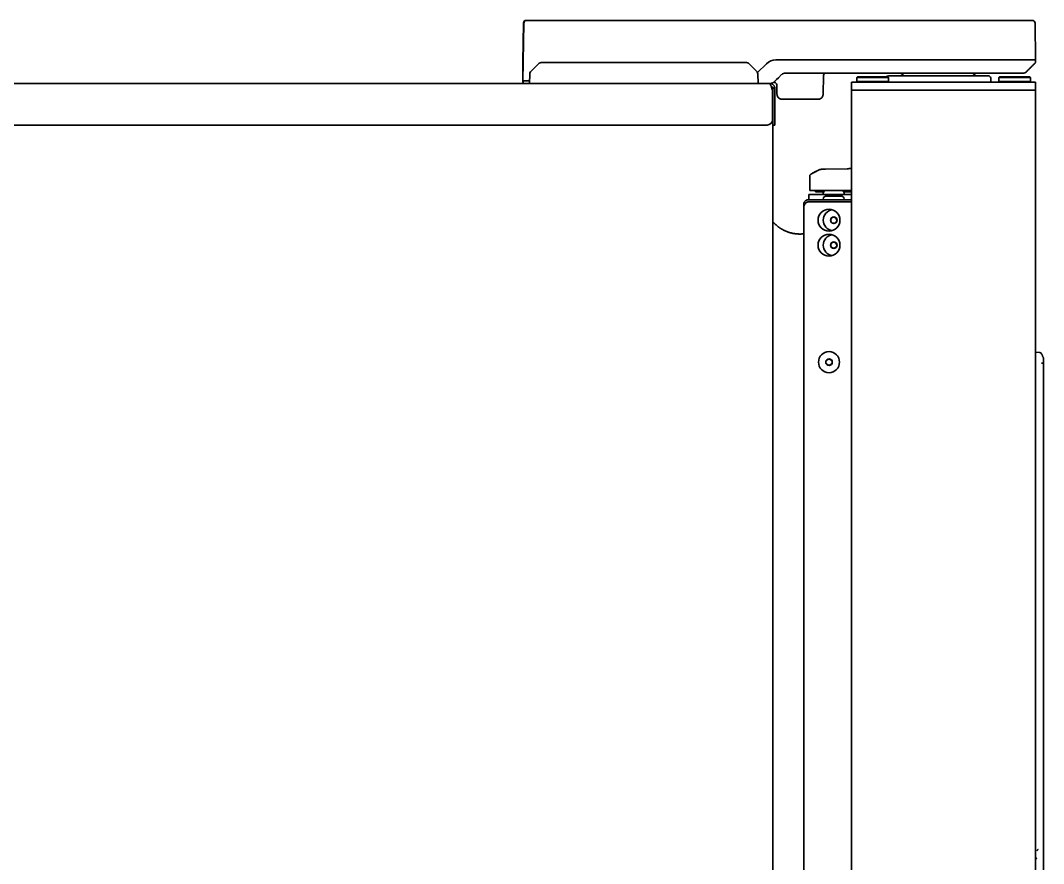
# Model space of a CAD drawing. Header units: inches. Extents: x 90 to 4162, y -443 to 3471.
# Drawn here: x 3706.5 to 4095.5, y 1976.7 to 2297.5 of the extents above; entities that cross this region are included whole.
import ezdxf

# ---------------------------------------------------------------- set-up
doc = ezdxf.new("R2010")
doc.units = ezdxf.units.IN
doc.layers.add('1', color=7, linetype='Continuous', true_color=0xffffff)

msp = doc.modelspace()

# ---------------------------------------------------------------- linework, layer by layer
at = {"layer": '1', "color": 7, "linetype": 'Continuous', "lineweight": 35}
for p, q in [((3897.76, 2296.47), (3897.5, 2281.58)), ((3897.88, 2296.47), (3897.5, 2274.46)), ((3898.86, 2297.46), (3898.78, 2297.46)), ((3904.5, 2297.46), (3898.88, 2297.46)), ((3981.53, 2297.46), (3904.5, 2297.46)), ((3990.15, 2297.46), (3985.09, 2297.46)), ((4085.5, 2297.46), (3993.67, 2297.46)), ((4091.25, 2297.46), (4085.5, 2297.46)), ((4092.5, 2282.46), (4092.25, 2296.47)), ((3897.5, 2280.26), (3897.5, 2275.77)), ((3900.42, 2277.88), (3903.7, 2281.16)), ((3906, 2281.46), (3904.41, 2281.46)), ((3981, 2281.46), (3906, 2281.46)), ((3982.58, 2281.46), (3981, 2281.46)), ((3983.29, 2281.16), (3986.57, 2277.88)), ((3986.76, 2277.62), (3990.13, 2280.99)), ((3993.67, 2282.46), (4085.5, 2282.46)), ((4085.5, 2282.46), (4092.5, 2282.46)), ((4092.48, 2281.74), (4092.5, 2282.46)), ((3900.13, 2277.21), (3900, 2273.46)), ((3987, 2273.46), (3986.87, 2277.21)), ((3997.33, 2277.46), (3998.2, 2277.46)), ((3998.2, 2277.46), (4085.5, 2277.46)), ((4011.86, 2276.47), (4011.74, 2269.42)), ((4024.5, 2275.71), (4024.75, 2275.96)), ((4036.25, 2275.96), (4024.75, 2275.96)), ((4036.25, 2275.96), (4036.5, 2275.71)), ((4036.55, 2276.43), (4055.5, 2276.43)), ((4055.5, 2276.43), (4074.44, 2276.43)), ((4078.5, 2275.71), (4078.75, 2275.96)), ((4090.25, 2275.96), (4078.75, 2275.96)), ((4090.25, 2275.96), (4090.5, 2275.71)), ((3991.25, 2273.46), (3332.55, 2273.46)), ((3897.5, 2274.46), (3897.5, 2274.19)), ((3897.5, 2274.46), (3900.03, 2274.46)), ((3991.25, 2273.46), (3991.27, 2273.45)), ((3991.5, 2273.46), (3991.25, 2273.46)), ((3994.08, 2272.91), (3994.14, 2269.42)), ((4024.5, 2273.96), (4022.5, 2273.96)), ((4022.5, 2273.96), (4022.5, 2270.96)), ((4024.5, 2275.71), (4036.5, 2275.71)), ((4024.5, 2274.21), (4024.5, 2275.71)), ((4024.75, 2273.96), (4024.5, 2274.21)), ((4024.5, 2274.21), (4030.5, 2274.21)), ((4024.5, 2273.96), (4090.5, 2273.96)), ((4030.5, 2274.21), (4036.5, 2274.21)), ((4036.5, 2274.21), (4036.25, 2273.96)), ((4036.5, 2275.71), (4036.5, 2274.21)), ((4075.44, 2275.46), (4075.5, 2273.96)), ((4078.5, 2275.71), (4090.5, 2275.71)), ((4078.5, 2274.21), (4078.5, 2275.71)), ((4078.5, 2274.21), (4084.5, 2274.21)), ((4078.75, 2273.96), (4078.5, 2274.21)), ((4084.5, 2274.21), (4090.5, 2274.21)), ((4090.5, 2274.21), (4090.25, 2273.96)), ((4090.5, 2275.71), (4090.5, 2274.21)), ((4092.5, 2273.96), (4090.5, 2273.96)), ((4092.5, 2270.96), (4092.5, 2273.96)), ((3992.16, 2271.66), (3992.21, 2271.54)), ((3992.4, 2270.7), (3992.4, 2259.66)), ((3992.5, 2271.54), (3992.5, 2271.66)), ((3992.5, 2271.54), (3992.5, 2270.7)), ((3992.5, 2270.7), (3992.5, 2259.66)), ((3993.3, 2271.54), (3993.3, 2271.66)), ((3993.3, 2270.7), (3993.3, 2271.54)), ((3993.3, 2270.7), (3993.3, 2259.66)), ((4011.74, 2269.42), (4011.68, 2269.42)), ((4022.5, 2270.96), (4024.5, 2270.96)), ((4022.5, 2270.96), (4024.5, 2270.96)), ((4022.5, 1299.46), (4022.5, 2270.96)), ((4024.5, 2270.96), (4090.5, 2270.96)), ((4024.5, 2270.96), (4090.5, 2270.96)), ((4090.5, 2270.96), (4092.5, 2270.96)), ((4090.5, 2270.96), (4092.5, 2270.96)), ((4092.5, 1299.46), (4092.5, 2270.96)), ((3996.14, 2267.46), (4008.64, 2267.46)), ((4008.64, 2267.46), (4009.73, 2267.46)), ((3333.4, 2257.66), (3990.4, 2257.66)), ((3992.5, 2259.66), (3992.5, 2257.68)), ((3992.67, 1256.82), (3992.5, 2257.68)), ((3992.5, 2257.66), (3993.3, 2257.66)), ((3993.3, 2257.66), (3993.3, 2259.66)), ((4020.78, 2241), (4012.53, 2240.86)), ((4006.58, 2238.15), (4006.58, 2232.76)), ((4008.21, 2231.26), (4006.21, 2231.26)), ((4006.21, 2231.26), (4006.21, 2229.26)), ((4006.58, 2232.76), (4012.48, 2232.76)), ((4022.5, 2229.26), (4006.73, 2229.26)), ((4022.5, 2231.26), (4008.21, 2231.26)), ((4011.88, 2232.26), (4009.08, 2232.26)), ((4011.71, 2231.86), (4011.71, 2232.26)), ((4011.71, 2231.66), (4011.71, 2231.86)), ((4011.71, 2231.26), (4011.71, 2231.66)), ((4022.5, 2232.76), (4012.48, 2232.76)), ((4018.41, 2230.66), (4013.01, 2230.66)), ((4022.33, 2232.26), (4019.53, 2232.26)), ((4019.71, 2232.26), (4019.71, 2231.86)), ((4019.71, 2231.86), (4019.71, 2231.66)), ((4019.71, 2231.66), (4019.71, 2231.26)), ((4004.3, 2227.37), (4004.33, 2226.81)), ((4004.3, 2226.46), (4004.3, 1855.44)), ((4008.14, 2228.46), (4006.28, 2228.46)), ((4008.39, 2228.46), (4008.14, 2228.46)), ((4022.5, 2228.46), (4008.39, 2228.46)), ((4093.91, 2171.13), (4092.5, 2171.21)), ((4095.5, 1929.59), (4095.5, 2167.1))]:
    msp.add_line(p, q, dxfattribs=at)
for centre, radius in [((4013.92, 2221.46), 4.15), ((4015.71, 2221.46), 1.25), ((4015.71, 2221.46), 1.15), ((4013.92, 2211.96), 4.15), ((4015.71, 2211.96), 1.25), ((4015.71, 2211.96), 1.15), ((4013.92, 2167.46), 4), ((4013.92, 2167.46), 1.25), ((4013.92, 2167.46), 1.15)]:
    msp.add_circle(centre, radius, dxfattribs=at)
for centre, radius, start, end in [((3898.76, 2296.46), 1, 90, 179), ((3898.88, 2296.46), 1, 90, 179), ((4091.25, 2296.46), 1, 1, 90), ((3904.41, 2280.46), 1, 90, 135), ((3982.58, 2280.46), 1, 45, 90), ((3901.13, 2277.17), 1, 135, 178), ((3985.87, 2277.17), 1, 2, 45), ((3997.33, 2275.46), 2, 90, 135), ((4012.86, 2276.46), 1, 90, 179), ((4036.55, 2275.43), 1, 90, 148.0305), ((4040.53, 2275.46), 2, 29.0308, 90), ((4070.46, 2275.46), 2, 90, 150.9692), ((4074.44, 2275.43), 1, 2, 90), ((3898.25, 2274.21), 0.75, 181, 270), ((3993.08, 2272.9), 1, 1, 117.0987), ((3990.4, 2270.7), 2, 0, 25), ((3990.4, 2259.66), 2, 270, 0), ((4020.67, 2247), 6, 271, 287.6821), ((4008.22, 2232.26), 0.5, 30, 90), ((4009.08, 2232.76), 0.5, 210, 270), ((4012.11, 2231.86), 0.4, 149.6988, 180), ((4012.11, 2231.66), 0.4, 180, 270), ((4013.01, 2229.36), 1.3, 90, 174.7841), ((4011.91, 2229.46), 0.2, 174.7841, 270), ((4015.91, 2229.64), 4.8, 139.458, 149.6988), ((4018.41, 2229.36), 1.3, 5.2159, 90), ((4015.51, 2229.64), 4.8, 30.3012, 40.542), ((4019.31, 2231.66), 0.4, 270, 0), ((4019.5, 2229.46), 0.2, 270, 5.2159), ((4019.31, 2231.86), 0.4, 0, 30.3012), ((4022.33, 2232.76), 0.5, 270, 289.2694), ((4015.71, 2221.46), 4, 97.74, 262.2544), ((4015.71, 2211.96), 4, 97.74, 262.2544)]:
    msp.add_arc(centre, radius, start, end, dxfattribs=at)
at = {"layer": '1', "color": 7, "linetype": 'Continuous', "lineweight": 35, "extrusion": (0, 0, -1)}
for centre, major_axis, ratio, start_param, end_param in [((3898.86, 2296.46), (0, 1), 0.998849, 4.729842, 6.283185), ((4006.28, 2226.46), (0, 2), 0.990268, 4.712389, 6.283185), ((4093.86, 2170.13), (0.052, 0.999), 0.99998, 0, 1.065736)]:
    msp.add_ellipse(centre, major_axis=major_axis, ratio=ratio, start_param=start_param, end_param=end_param, dxfattribs=at)
at = {"layer": '1', "color": 7, "linetype": 'Continuous', "lineweight": 35}
for points, knots in [([(3985.09, 2297.46), (3984.79, 2297.46), (3984.49, 2297.46), (3983.9, 2297.46), (3983.6, 2297.46), (3982.71, 2297.46), (3982.12, 2297.46), (3981.53, 2297.46)], [0, 0, 0, 0, 0.25, 0.25, 0.5, 0.5, 1, 1, 1, 1]), ([(3993.67, 2297.46), (3993.08, 2297.46), (3992.5, 2297.46), (3991.62, 2297.46), (3991.33, 2297.46), (3990.74, 2297.46), (3990.45, 2297.46), (3990.15, 2297.46)], [0, 0, 0, 0, 0.5, 0.5, 0.75, 0.75, 1, 1, 1, 1]), ([(3897.5, 2281.58), (3897.5, 2281.58), (3897.5, 2281.45), (3897.5, 2280.98), (3897.5, 2280.64), (3897.5, 2280.26)], [0, 0, 0, 0, 0.5, 0.5, 1, 1, 1, 1]), ([(4092.48, 2281.74), (4092.48, 2281.69), (4092.48, 2281.65), (4092.46, 2281.55), (4092.44, 2281.51), (4092.41, 2281.42), (4092.38, 2281.38), (4092.33, 2281.3), (4092.3, 2281.26), (4092.26, 2281.22)], [0, 0, 0, 0, 0.25, 0.25, 0.5, 0.5, 0.75, 0.75, 1, 1, 1, 1]), ([(4085.5, 2277.46), (4085.54, 2277.46), (4085.58, 2277.46), (4085.66, 2277.46), (4085.71, 2277.46), (4085.83, 2277.46), (4085.91, 2277.46), (4086.04, 2277.46), (4086.08, 2277.46), (4086.16, 2277.46), (4086.2, 2277.46), (4086.32, 2277.46), (4086.4, 2277.46), (4086.55, 2277.46), (4086.63, 2277.46), (4086.74, 2277.46), (4086.77, 2277.46), (4086.84, 2277.46), (4086.88, 2277.46), (4086.99, 2277.46), (4087.05, 2277.46), (4087.18, 2277.46), (4087.25, 2277.46), (4087.36, 2277.46), (4087.42, 2277.46), (4087.5, 2277.46), (4087.53, 2277.46), (4087.58, 2277.46), (4087.6, 2277.46), (4087.67, 2277.46), (4087.72, 2277.46), (4087.78, 2277.46), (4087.8, 2277.46), (4087.84, 2277.46), (4087.85, 2277.46), (4087.89, 2277.46), (4087.9, 2277.46), (4087.93, 2277.46), (4087.94, 2277.46), (4087.97, 2277.46), (4087.98, 2277.46), (4088, 2277.46), (4088.01, 2277.46), (4088.03, 2277.46), (4088.04, 2277.46), (4088.05, 2277.46), (4088.06, 2277.46), (4088.07, 2277.46), (4088.07, 2277.46), (4088.08, 2277.46), (4088.08, 2277.46), (4088.08, 2277.46), (4088.08, 2277.46), (4088.08, 2277.46), (4088.08, 2277.46), (4088.08, 2277.46)], [0, 0, 0, 0, 0.03125, 0.03125, 0.0625, 0.0625, 0.125, 0.125, 0.15625, 0.15625, 0.1875, 0.1875, 0.25, 0.25, 0.3125, 0.3125, 0.34375, 0.34375, 0.375, 0.375, 0.4375, 0.4375, 0.5, 0.5, 0.5625, 0.5625, 0.59375, 0.59375, 0.625, 0.625, 0.6875, 0.6875, 0.71875, 0.71875, 0.75, 0.75, 0.78125, 0.78125, 0.8125, 0.8125, 0.84375, 0.84375, 0.875, 0.875, 0.90625, 0.90625, 0.9375, 0.9375, 0.96875, 0.96875, 0.984375, 0.984375, 0.992187, 0.992187, 1, 1, 1, 1]), ([(4088.08, 2277.46), (4088.15, 2277.46), (4088.21, 2277.46), (4088.34, 2277.49), (4088.4, 2277.51), (4088.52, 2277.56), (4088.58, 2277.59), (4088.69, 2277.66), (4088.74, 2277.7), (4088.79, 2277.75)], [0, 0, 0, 0, 0.25, 0.25, 0.5, 0.5, 0.75, 0.75, 1, 1, 1, 1]), ([(4088.08, 2277.46), (4088.15, 2277.46), (4088.21, 2277.46), (4088.34, 2277.49), (4088.4, 2277.51), (4088.53, 2277.56), (4088.58, 2277.59), (4088.69, 2277.66), (4088.74, 2277.7), (4088.79, 2277.75)], [0, 0, 0, 0, 0.25, 0.25, 0.5, 0.5, 0.75, 0.75, 1, 1, 1, 1]), ([(3991.25, 2273.46), (3991.35, 2273.46), (3991.45, 2273.46), (3991.65, 2273.48), (3991.84, 2273.51), (3992.03, 2273.56), (3992.15, 2273.59), (3992.17, 2273.6), (3992.22, 2273.62), (3992.24, 2273.62), (3992.31, 2273.65), (3992.36, 2273.67), (3992.49, 2273.72), (3992.67, 2273.81), (3992.84, 2273.91), (3992.96, 2273.99), (3993.02, 2274.03), (3993.08, 2274.07), (3993.12, 2274.11), (3993.14, 2274.12), (3993.23, 2274.2), (3993.31, 2274.27), (3993.38, 2274.34)], [0, 0, 0, 0, 0.125, 0.125, 0.25, 0.375, 0.375, 0.40625, 0.40625, 0.4375, 0.4375, 0.5, 0.5, 0.625, 0.75, 0.75, 0.8125, 0.84375, 0.84375, 0.875, 0.875, 1, 1, 1, 1]), ([(3991.27, 2273.45), (3991.31, 2273.44), (3991.34, 2273.42), (3991.42, 2273.36), (3991.45, 2273.32), (3991.53, 2273.22), (3991.57, 2273.17), (3991.64, 2273.03), (3991.68, 2272.96), (3991.75, 2272.79), (3991.79, 2272.7), (3991.86, 2272.52), (3991.9, 2272.41), (3991.97, 2272.21), (3992.01, 2272.1), (3992.08, 2271.88), (3992.12, 2271.77), (3992.16, 2271.66)], [0, 0, 0, 0, 0.125, 0.125, 0.25, 0.25, 0.375, 0.375, 0.5, 0.5, 0.625, 0.625, 0.75, 0.75, 0.875, 0.875, 1, 1, 1, 1]), ([(3991.65, 2273.45), (3991.64, 2273.45), (3991.64, 2273.45), (3991.63, 2273.45), (3991.61, 2273.45), (3991.6, 2273.45), (3991.59, 2273.45), (3991.58, 2273.45), (3991.57, 2273.46), (3991.56, 2273.46), (3991.55, 2273.46), (3991.54, 2273.46), (3991.53, 2273.46), (3991.52, 2273.46), (3991.51, 2273.46), (3991.5, 2273.46), (3991.5, 2273.46)], [0, 0, 0, 0, 0.070356, 0.140723, 0.211142, 0.28165, 0.352287, 0.42309, 0.494098, 0.565348, 0.636878, 0.708725, 0.780925, 0.853514, 0.926527, 1, 1, 1, 1]), ([(3993.3, 2271.66), (3993.3, 2271.77), (3993.29, 2271.88), (3993.24, 2272.1), (3993.21, 2272.21), (3993.13, 2272.41), (3993.08, 2272.52), (3992.96, 2272.7), (3992.9, 2272.79), (3992.75, 2272.96), (3992.66, 2273.03), (3992.48, 2273.17), (3992.39, 2273.22), (3992.19, 2273.32), (3992.08, 2273.36), (3991.87, 2273.42), (3991.76, 2273.44), (3991.65, 2273.45)], [0, 0, 0, 0, 0.125, 0.125, 0.25, 0.25, 0.375, 0.375, 0.5, 0.5, 0.625, 0.625, 0.75, 0.75, 0.875, 0.875, 1, 1, 1, 1]), ([(3992.5, 2271.66), (3992.5, 2271.78), (3992.47, 2271.9), (3992.38, 2272.14), (3992.32, 2272.24), (3992.15, 2272.43), (3992.05, 2272.5), (3991.9, 2272.57), (3991.87, 2272.59), (3991.83, 2272.6)], [0, 0, 0, 0, 0.302566, 0.302566, 0.605132, 0.605132, 0.907698, 0.907698, 1, 1, 1, 1]), ([(3996.14, 2267.46), (3996.01, 2267.46), (3995.88, 2267.47), (3995.62, 2267.52), (3995.5, 2267.56), (3995.14, 2267.7), (3994.92, 2267.85), (3994.55, 2268.21), (3994.4, 2268.43), (3994.25, 2268.79), (3994.21, 2268.91), (3994.15, 2269.16), (3994.14, 2269.29), (3994.14, 2269.42)], [0, 0, 0, 0, 0.125, 0.125, 0.25, 0.25, 0.5, 0.5, 0.75, 0.75, 0.875, 0.875, 1, 1, 1, 1]), ([(4011.68, 2269.42), (4011.68, 2269.41), (4011.68, 2269.4), (4011.68, 2269.38), (4011.68, 2269.36), (4011.68, 2269.33), (4011.68, 2269.31), (4011.68, 2269.29), (4011.67, 2269.27), (4011.67, 2269.25), (4011.67, 2269.22), (4011.67, 2269.2), (4011.66, 2269.18), (4011.66, 2269.16), (4011.66, 2269.13), (4011.65, 2269.11), (4011.65, 2269.09), (4011.65, 2269.07), (4011.64, 2269.05), (4011.64, 2269.02), (4011.63, 2269), (4011.63, 2268.98), (4011.62, 2268.96), (4011.62, 2268.93), (4011.61, 2268.91), (4011.6, 2268.89), (4011.6, 2268.87), (4011.59, 2268.85), (4011.58, 2268.82), (4011.58, 2268.8), (4011.57, 2268.78), (4011.56, 2268.76), (4011.55, 2268.74), (4011.54, 2268.71), (4011.53, 2268.69), (4011.53, 2268.67), (4011.52, 2268.65), (4011.51, 2268.63), (4011.5, 2268.61), (4011.49, 2268.58), (4011.48, 2268.56), (4011.47, 2268.54), (4011.46, 2268.52), (4011.44, 2268.5), (4011.43, 2268.48), (4011.42, 2268.46), (4011.41, 2268.44), (4011.4, 2268.42), (4011.39, 2268.39), (4011.37, 2268.37), (4011.36, 2268.35), (4011.35, 2268.33), (4011.33, 2268.31), (4011.32, 2268.29), (4011.31, 2268.27), (4011.29, 2268.25), (4011.28, 2268.23), (4011.26, 2268.21), (4011.25, 2268.2), (4011.23, 2268.18), (4011.22, 2268.16), (4011.2, 2268.14), (4011.18, 2268.12), (4011.17, 2268.1), (4011.15, 2268.08), (4011.13, 2268.07), (4011.12, 2268.05), (4011.1, 2268.03), (4011.09, 2268.02), (4011.07, 2268.01), (4011.06, 2267.99), (4011.05, 2267.98), (4011.03, 2267.97), (4011.02, 2267.95), (4011.01, 2267.94), (4010.99, 2267.93), (4010.97, 2267.91), (4010.96, 2267.9), (4010.94, 2267.89), (4010.92, 2267.87), (4010.91, 2267.86), (4010.89, 2267.85), (4010.87, 2267.83), (4010.85, 2267.82), (4010.83, 2267.8), (4010.81, 2267.79), (4010.79, 2267.78), (4010.77, 2267.76), (4010.75, 2267.75), (4010.72, 2267.73), (4010.7, 2267.72), (4010.68, 2267.71), (4010.65, 2267.69), (4010.63, 2267.68), (4010.6, 2267.67), (4010.58, 2267.65), (4010.55, 2267.64), (4010.52, 2267.63), (4010.49, 2267.62), (4010.47, 2267.6), (4010.44, 2267.59), (4010.41, 2267.58), (4010.38, 2267.57), (4010.35, 2267.56), (4010.31, 2267.55), (4010.28, 2267.54), (4010.25, 2267.53), (4010.22, 2267.52), (4010.18, 2267.51), (4010.15, 2267.5), (4010.11, 2267.5), (4010.08, 2267.49), (4010.04, 2267.48), (4010, 2267.48), (4009.97, 2267.47), (4009.93, 2267.47), (4009.89, 2267.46), (4009.85, 2267.46), (4009.81, 2267.46), (4009.77, 2267.46), (4009.74, 2267.46), (4009.73, 2267.46)], [0, 0, 0, 0, 0.007054, 0.014124, 0.021211, 0.028313, 0.035432, 0.042566, 0.049717, 0.056884, 0.064068, 0.071267, 0.078483, 0.085714, 0.092962, 0.100226, 0.107506, 0.114803, 0.122115, 0.129444, 0.136789, 0.144149, 0.151527, 0.15892, 0.166329, 0.173755, 0.181197, 0.188655, 0.196129, 0.203619, 0.211125, 0.218648, 0.226186, 0.233741, 0.241312, 0.248899, 0.256503, 0.264122, 0.271758, 0.27941, 0.287078, 0.294762, 0.302462, 0.310179, 0.317912, 0.32566, 0.333425, 0.341207, 0.349004, 0.356817, 0.364647, 0.372493, 0.380355, 0.388233, 0.396128, 0.404038, 0.411965, 0.419908, 0.427867, 0.435842, 0.443833, 0.451841, 0.459865, 0.467904, 0.47596, 0.484033, 0.492121, 0.500226, 0.505738, 0.511401, 0.517214, 0.523178, 0.529293, 0.535559, 0.541975, 0.548542, 0.55526, 0.562128, 0.569147, 0.576316, 0.583636, 0.591107, 0.598729, 0.606501, 0.614424, 0.622498, 0.630722, 0.639097, 0.647623, 0.656299, 0.665126, 0.674104, 0.683232, 0.692511, 0.701941, 0.711521, 0.721252, 0.731134, 0.741166, 0.751349, 0.761683, 0.772168, 0.782803, 0.793588, 0.804525, 0.815612, 0.82685, 0.838238, 0.849777, 0.861467, 0.873308, 0.885299, 0.897441, 0.909733, 0.922177, 0.93477, 0.947515, 0.96041, 0.973456, 0.986653, 1, 1, 1, 1]), ([(4007.12, 2239.04), (4007.04, 2238.99), (4006.97, 2238.94), (4006.83, 2238.82), (4006.77, 2238.75), (4006.68, 2238.59), (4006.64, 2238.51), (4006.59, 2238.33), (4006.58, 2238.24), (4006.58, 2238.15)], [0, 0, 0, 0, 0.25, 0.25, 0.5, 0.5, 0.75, 0.75, 1, 1, 1, 1]), ([(4007.25, 2239.12), (4007.27, 2239.13), (4007.29, 2239.14), (4007.32, 2239.16), (4007.33, 2239.17), (4007.35, 2239.18), (4007.37, 2239.19), (4007.44, 2239.23), (4007.5, 2239.27), (4007.64, 2239.36), (4007.72, 2239.4), (4007.89, 2239.5), (4007.99, 2239.55), (4008.11, 2239.62), (4008.14, 2239.64), (4008.19, 2239.66), (4008.27, 2239.71), (4008.35, 2239.75), (4008.51, 2239.83), (4008.63, 2239.89), (4008.87, 2240), (4009, 2240.06), (4009.2, 2240.14), (4009.27, 2240.17), (4009.36, 2240.21), (4009.39, 2240.22), (4009.42, 2240.23)], [0, 0, 0, 0, 0.048402, 0.048402, 0.081418, 0.081418, 0.114435, 0.114435, 0.2465, 0.2465, 0.378566, 0.378566, 0.510631, 0.510631, 0.543648, 0.543648, 0.576664, 0.642697, 0.642697, 0.774762, 0.774762, 0.906828, 0.906828, 0.972861, 0.972861, 1, 1, 1, 1]), ([(4011.05, 2240.83), (4010.9, 2240.83), (4010.74, 2240.81), (4010.45, 2240.74), (4010.3, 2240.68), (4010.16, 2240.61)], [0, 0, 0, 0, 0.5, 0.5, 1, 1, 1, 1]), ([(4012.53, 2240.86), (4012.51, 2240.86), (4012.48, 2240.86), (4012.43, 2240.86), (4012.41, 2240.86), (4012.34, 2240.86), (4012.29, 2240.86), (4012.19, 2240.85), (4012.15, 2240.85), (4012.05, 2240.85), (4012.01, 2240.85), (4011.92, 2240.85), (4011.87, 2240.85), (4011.79, 2240.85), (4011.75, 2240.85), (4011.67, 2240.85), (4011.63, 2240.84), (4011.57, 2240.84), (4011.55, 2240.84), (4011.52, 2240.84), (4011.5, 2240.84), (4011.45, 2240.84), (4011.41, 2240.84), (4011.35, 2240.84), (4011.33, 2240.84), (4011.29, 2240.84), (4011.27, 2240.84), (4011.25, 2240.84), (4011.24, 2240.84), (4011.2, 2240.84), (4011.18, 2240.84), (4011.13, 2240.84), (4011.1, 2240.84), (4011.07, 2240.83), (4011.07, 2240.83), (4011.06, 2240.83), (4011.06, 2240.83), (4011.06, 2240.83), (4011.06, 2240.83), (4011.05, 2240.83), (4011.05, 2240.83), (4011.05, 2240.83), (4011.05, 2240.83), (4011.05, 2240.83)], [0, 0, 0, 0, 0.031368, 0.031368, 0.062736, 0.062736, 0.125471, 0.125471, 0.188207, 0.188207, 0.250942, 0.250942, 0.313678, 0.313678, 0.376413, 0.376413, 0.439149, 0.439149, 0.470516, 0.470516, 0.501884, 0.501884, 0.56462, 0.56462, 0.627355, 0.627355, 0.658723, 0.658723, 0.690091, 0.690091, 0.752826, 0.752826, 0.878297, 0.878297, 0.909665, 0.909665, 0.925349, 0.925349, 0.941033, 0.941033, 0.9724, 0.9724, 1, 1, 1, 1]), ([(4006.1, 2229.26), (4005.98, 2229.26), (4005.86, 2229.24), (4005.68, 2229.21), (4005.62, 2229.19), (4005.54, 2229.17), (4005.51, 2229.16), (4005.45, 2229.14), (4005.43, 2229.13), (4005.29, 2229.07), (4005.19, 2229.01), (4005.07, 2228.93), (4005.04, 2228.91), (4005, 2228.88), (4004.97, 2228.86), (4004.91, 2228.81), (4004.86, 2228.77), (4004.74, 2228.65), (4004.67, 2228.56), (4004.59, 2228.44), (4004.58, 2228.42), (4004.55, 2228.37), (4004.51, 2228.3), (4004.47, 2228.23), (4004.43, 2228.13), (4004.41, 2228.08), (4004.38, 2228), (4004.37, 2227.97), (4004.36, 2227.92), (4004.35, 2227.9), (4004.32, 2227.77), (4004.31, 2227.67), (4004.3, 2227.57)], [0, 0, 0, 0, 0.125, 0.125, 0.1875, 0.1875, 0.21875, 0.21875, 0.25, 0.25, 0.375, 0.375, 0.40625, 0.40625, 0.4375, 0.4375, 0.5, 0.5, 0.625, 0.625, 0.65625, 0.65625, 0.6875, 0.75, 0.75, 0.8125, 0.8125, 0.84375, 0.84375, 0.875, 0.875, 1, 1, 1, 1]), ([(4006.1, 2229.26), (4006.2, 2229.26), (4006.29, 2229.26), (4006.5, 2229.26), (4006.62, 2229.26), (4006.73, 2229.26)], [0, 0, 0, 0, 0.462959, 0.462959, 1, 1, 1, 1]), ([(4005.67, 2228.36), (4005.67, 2228.36), (4005.67, 2228.36), (4005.71, 2228.38), (4005.74, 2228.39), (4005.79, 2228.41), (4005.81, 2228.41), (4005.84, 2228.42), (4005.86, 2228.43), (4005.95, 2228.45), (4006.02, 2228.46), (4006.1, 2228.46)], [0, 0, 0, 0, 0.019788, 0.019788, 0.264841, 0.264841, 0.387368, 0.387368, 0.509894, 0.509894, 1, 1, 1, 1]), ([(4093.91, 2171.13), (4094, 2171.13), (4094.09, 2171.11), (4094.25, 2171.06), (4094.34, 2171.02), (4094.48, 2170.92), (4094.55, 2170.86), (4094.67, 2170.73), (4094.72, 2170.65), (4094.76, 2170.57)], [0, 0, 0, 0, 0.25, 0.25, 0.5, 0.5, 0.75, 0.75, 1, 1, 1, 1]), ([(4095.5, 2168.82), (4095.5, 2168.89), (4095.49, 2168.97), (4095.45, 2169.12), (4095.43, 2169.19), (4095.4, 2169.26)], [0, 0, 0, 0, 0.5, 0.5, 1, 1, 1, 1]), ([(4095.5, 2167.1), (4095.5, 2167.1), (4095.49, 2167.1), (4095.45, 2167.1), (4095.43, 2167.11), (4095.4, 2167.11)], [0, 0, 0, 0, 0.5, 0.5, 1, 1, 1, 1]), ([(4095.5, 2167.1), (4095.5, 2167.15), (4095.5, 2167.21), (4095.5, 2167.29), (4095.5, 2167.32), (4095.5, 2167.38), (4095.5, 2167.4), (4095.5, 2167.49), (4095.5, 2167.54), (4095.5, 2167.65), (4095.5, 2167.7), (4095.5, 2167.8), (4095.5, 2167.85), (4095.5, 2167.92), (4095.5, 2167.95), (4095.5, 2168), (4095.5, 2168.02), (4095.5, 2168.09), (4095.5, 2168.18), (4095.5, 2168.26), (4095.5, 2168.34), (4095.5, 2168.38), (4095.5, 2168.45), (4095.5, 2168.52), (4095.5, 2168.58), (4095.5, 2168.63), (4095.5, 2168.65), (4095.5, 2168.69), (4095.5, 2168.7), (4095.5, 2168.72), (4095.5, 2168.73), (4095.5, 2168.75), (4095.5, 2168.77), (4095.5, 2168.79), (4095.5, 2168.8), (4095.5, 2168.81), (4095.5, 2168.82), (4095.5, 2168.82)], [0, 0, 0, 0, 0.0625, 0.0625, 0.09375, 0.09375, 0.125, 0.125, 0.1875, 0.1875, 0.25, 0.25, 0.3125, 0.3125, 0.34375, 0.34375, 0.375, 0.375, 0.4375, 0.5, 0.5, 0.5625, 0.5625, 0.625, 0.6875, 0.6875, 0.75, 0.75, 0.78125, 0.78125, 0.8125, 0.8125, 0.875, 0.875, 0.9375, 0.9375, 1, 1, 1, 1]), ([(4093, 1981.52), (4093, 1981.58), (4093.02, 1981.7), (4093.13, 1981.88), (4093.31, 1981.99), (4093.43, 1982.02), (4093.49, 1982.02)], [0, 0, 0, 0, 0.253123, 0.506246, 0.759369, 1, 1, 1, 1]), ([(4093.23, 1981.94), (4093.24, 1981.95), (4093.27, 1981.96), (4093.33, 1981.99), (4093.4, 1982.01), (4093.45, 1982.02), (4093.49, 1982.02)], [0, 0, 0, 0, 0.345049, 0.553438, 0.718544, 1, 1, 1, 1]), ([(4093, 1978.84), (4092.92, 1978.75), (4092.84, 1978.66), (4092.67, 1978.47), (4092.59, 1978.37), (4092.5, 1978.27)], [0, 0, 0, 0, 0.5, 0.5, 1, 1, 1, 1])]:
    msp.add_open_spline(points, degree=3, knots=knots, dxfattribs=at)
for points, degree in [([(3990.13, 2280.99), (3991.06, 2281.92), (3992.35, 2282.46), (3993.67, 2282.46)], 3), ([(4088.79, 2277.75), (4092.26, 2281.22)], 1), ([(3993.38, 2274.34), (3993.65, 2274.61), (3993.92, 2274.88), (3995.91, 2276.87)], 3), ([(3897.5, 2275.77), (3897.5, 2274.99), (3897.5, 2274.46), (3897.5, 2274.46)], 3), ([(3992.64, 2273.79), (3992.63, 2273.79)], 1), ([(3992.5, 2271.66), (3993.3, 2271.66)], 1), ([(4010.16, 2240.61), (4007.12, 2239.04)], 1), ([(4004.3, 2227.57), (4004.3, 2227.5), (4004.3, 2227.43), (4004.3, 2227.37)], 3), ([(4094.76, 2170.57), (4095.4, 2169.26)], 1), ([(4094.76, 2167.11), (4095.4, 2167.11)], 1)]:
    msp.add_open_spline(points, degree=degree, dxfattribs=at)
msp.add_rational_spline([(4004.31, 2216.28), (4000.98, 2215.93), (3997.71, 2216.63), (3994.87, 2218.32), (3992.72, 2220.68), (3992.68, 2220.73), (3992.63, 2220.77), (3992.58, 2220.8), (3992.52, 2220.83)], [0.499511206154, 0.482200084429, 0.483873659269, 0.504531930676, 0.544174898647, 0.535909248976, 0.531320882017, 0.530409797772, 0.53317599624], degree=4, knots=[0, 0, 0, 0, 0, 0.982252, 0.982252, 0.982252, 0.982252, 1, 1, 1, 1, 1], dxfattribs=at)

doc.saveas('drawing.dxf')
